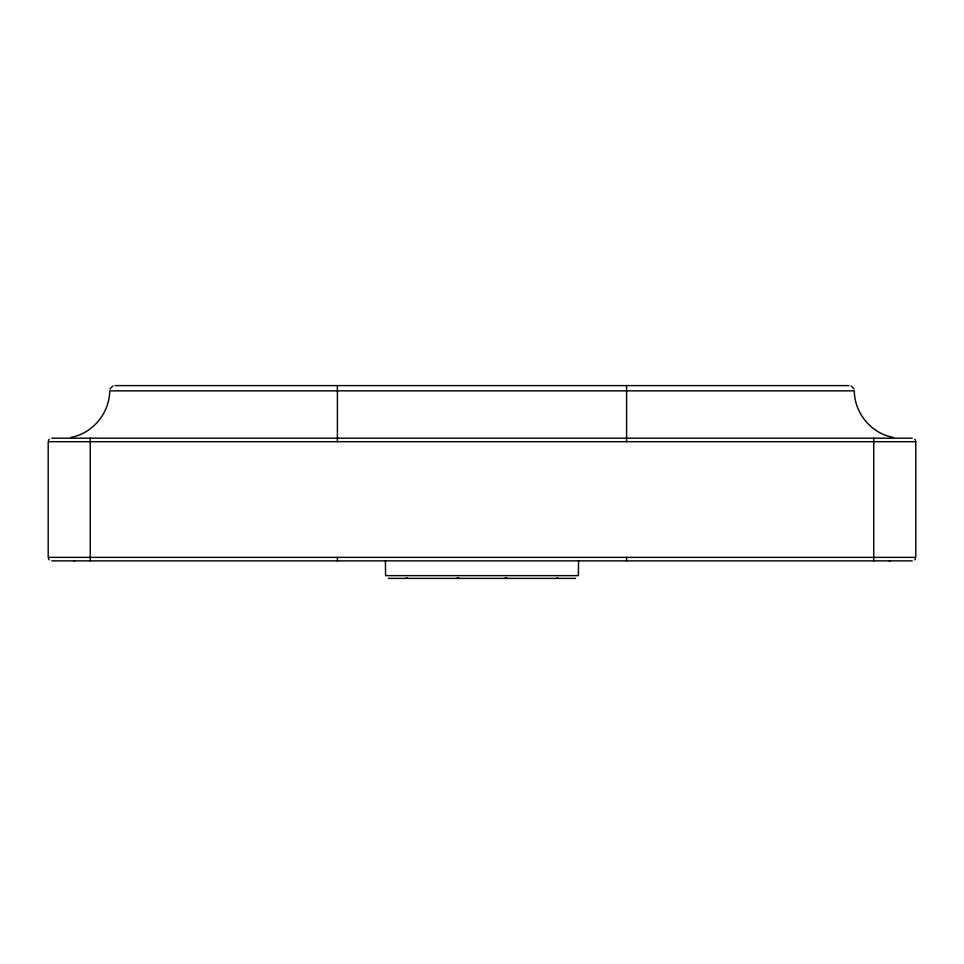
<?xml version="1.0" encoding="UTF-8"?>
<svg xmlns="http://www.w3.org/2000/svg" width="964" height="964" viewBox="0 0 964 964"><rect width="100%" height="100%" fill="white"/><g stroke="black" fill="none" stroke-linecap="round" stroke-linejoin="round"><path stroke-width="1.45" d="M578.569 560.566L578.364 575.629L385.564 575.629L385.431 560.566M48.441 440.391L49.224 439.21M109.92 388.926L112.872 385.974M914.776 559.843L915.559 558.662M407.109 577.942L405.639 578.4M70.83 437.391C92.761 433.511 109.535 413.026 109.703 390.854L854.297 390.854C854.466 413.026 871.239 433.511 893.17 437.391M457.31 578.4L458.852 577.93A2.808 2.808 0 0 1 457.285 578.4L457.285 577.942M114.957 385.6L849.043 385.6M51.767 438.186L912.233 438.186M51.767 560.867L912.233 560.867M388.372 578.4L575.629 578.4M558.337 578.4L556.915 577.966M506.63 578.4L505.148 577.93A2.808 2.808 0 0 0 506.715 578.4L506.715 577.918M851.128 385.974L854.08 388.926M914.776 439.21L915.559 440.391M48.441 558.662L49.224 559.843M873.733 438.198L873.733 560.855M626.6 385.6L626.6 441.693M626.6 557.373L626.6 560.867M337.4 385.6L337.4 441.693M337.4 557.373L337.4 560.867M90.267 438.198L90.267 560.855M890.278 560.867A3.507 3.507 0 0 1 888.977 560.614M75.023 560.614A3.507 3.507 0 0 1 73.722 560.867M915.8 441.693L48.2 441.693L48.2 557.373L915.8 557.373L915.8 441.693"/></g></svg>
